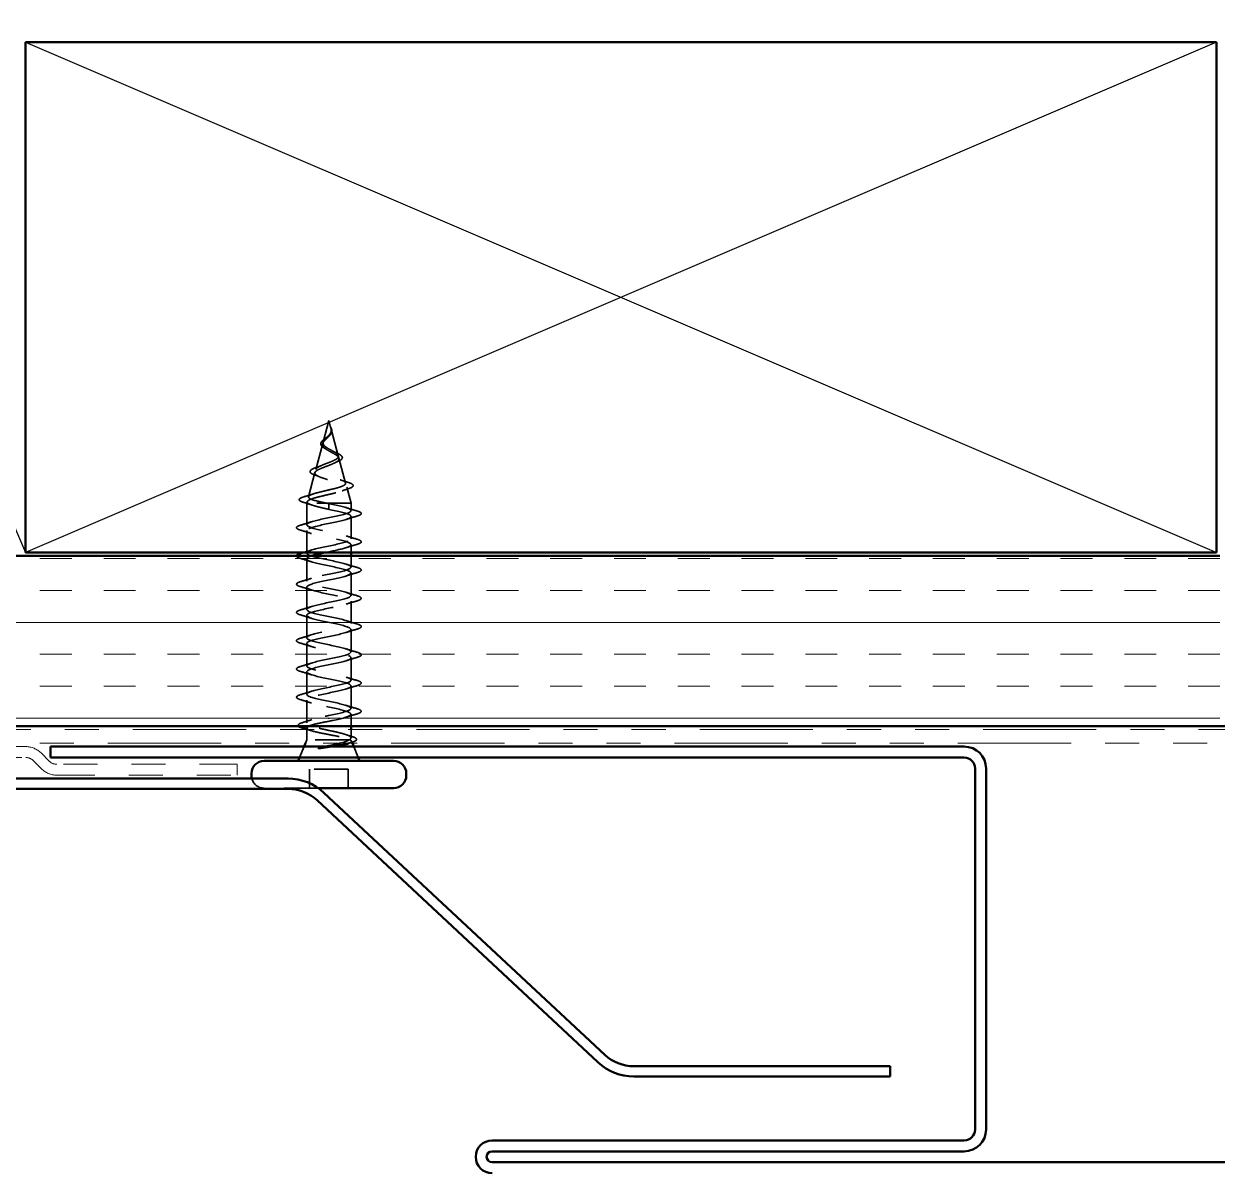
# Model space of a CAD drawing. Header units: inches. Extents: x 0.6 to 33.4, y 0.6 to 21.4.
# Drawn here: x 10.828 to 14.335, y 3.726 to 7.102 of the extents above; entities that cross this region are included whole.
import ezdxf

# ---------------------------------------------------------------- set-up
doc = ezdxf.new("R2010")
doc.units = ezdxf.units.IN
doc.header["$LTSCALE"] = 2
doc.header["$MEASUREMENT"] = 0
doc.linetypes.add('DASHED', pattern=[0.2067, 0.1654, -0.0413])
doc.linetypes.add('DOUBLE_DASH_CHAIN', pattern=[1.2403, 0.6614, -0.0827, 0.1654, -0.0827, 0.1654, -0.0827])
for name, color, linetype, lineweight in [('Hatch (ANSI)', 7, 'Continuous', 18), ('Hidden (ANSI)', 7, 'DASHED', 35), ('Sketch Geometry (ANSI)', 7, 'Continuous', 25), ('Visible (ANSI)', 7, 'Continuous', 50)]:
    doc.layers.add(name, color=color, linetype=linetype, lineweight=lineweight)

msp = doc.modelspace()

# ---------------------------------------------------------------- hatches: boundary and pattern name
at = {"layer": 'Hatch (ANSI)', "true_color": 0x804000}
h = msp.add_hatch(dxfattribs=at)
h.set_pattern_fill('INSUL', color=36, scale=0.75, style=0)
h.paths.add_polyline_path([(1.0804, 5.0389), (14.34312, 5.0389), (14.34312, 5.5389), (1.0804, 5.5389)])

# ---------------------------------------------------------------- linework, layer by layer
at = {"layer": 'Hidden (ANSI)', "ltscale": 0.062337}
msp.add_line((11.72462, 5.9369), (11.70768, 5.87357), dxfattribs=at)
at = {"layer": 'Hidden (ANSI)', "ltscale": 0.022741}
msp.add_line((11.72462, 5.9369), (11.73081, 5.91373), dxfattribs=at)
at = {"layer": 'Hidden (ANSI)', "ltscale": 0.077103}
msp.add_line((11.73135, 5.91172), (11.7523, 5.83341), dxfattribs=at)
at = {"layer": 'Hidden (ANSI)', "ltscale": 0.074634}
msp.add_line((11.70647, 5.86905), (11.68619, 5.79324), dxfattribs=at)
at = {"layer": 'Hidden (ANSI)', "ltscale": 0.072171}
msp.add_line((11.75418, 5.82639), (11.77379, 5.75308), dxfattribs=at)
at = {"layer": 'Hidden (ANSI)', "ltscale": 0.069707}
msp.add_line((11.68364, 5.78372), (11.6647, 5.71291), dxfattribs=at)
at = {"layer": 'Hidden (ANSI)', "ltscale": 0.046387}
msp.add_line((11.777, 5.74106), (11.78962, 5.6939), dxfattribs=at)
at = {"layer": 'Hidden (ANSI)', "ltscale": 0.004328}
msp.add_line((11.66082, 5.6984), (11.65962, 5.6939), dxfattribs=at)
at = {"layer": 'Hidden (ANSI)', "ltscale": 0.194373}
msp.add_line((11.78962, 5.6939), (11.65962, 5.6939), dxfattribs=at)
at = {"layer": 'Hidden (ANSI)', "ltscale": 0.060136}
msp.add_line((11.65962, 5.63065), (11.65962, 5.6939), dxfattribs=at)
at = {"layer": 'Hidden (ANSI)', "ltscale": 0.028664}
for p, q in [((11.72462, 5.68537), (11.72462, 5.6929)), ((11.72462, 5.6759), (11.72462, 5.68344))]:
    msp.add_line(p, q, dxfattribs=at)
at = {"layer": 'Hidden (ANSI)', "ltscale": 0.002412}
for p, q in [((11.72462, 5.68344), (11.72462, 5.68537)), ((11.72462, 5.06287), (11.72462, 5.06094))]:
    msp.add_line(p, q, dxfattribs=at)
at = {"layer": 'Hidden (ANSI)', "ltscale": 0.020614}
msp.add_line((11.78962, 5.67215), (11.78962, 5.6939), dxfattribs=at)
at = {"layer": 'Hidden (ANSI)', "ltscale": 0.062755}
for p, q in [((11.78962, 5.58915), (11.78962, 5.65515)), ((11.65962, 5.54765), (11.65962, 5.61365)), ((11.65962, 5.46465), (11.65962, 5.53065)), ((11.78962, 5.42315), (11.78962, 5.48915)), ((11.65962, 5.38165), (11.65962, 5.44765)), ((11.78962, 5.34015), (11.78962, 5.40615)), ((11.65962, 5.29865), (11.65962, 5.36465)), ((11.78962, 5.25715), (11.78962, 5.32315)), ((11.65962, 5.21565), (11.65962, 5.28165)), ((11.78962, 5.17415), (11.78962, 5.24015)), ((11.65962, 5.13265), (11.65962, 5.19865)), ((11.78962, 5.09115), (11.78962, 5.15715))]:
    msp.add_line(p, q, dxfattribs=at)
at = {"layer": 'Hidden (ANSI)', "ltscale": 0.022042}
msp.add_line((11.78962, 5.5489), (11.78962, 5.57215), dxfattribs=at)
at = {"layer": 'Hidden (ANSI)', "ltscale": 0.031089}
msp.add_line((11.78962, 5.50615), (11.78962, 5.5389), dxfattribs=at)
at = {"layer": 'Hidden (ANSI)', "ltscale": 0.063883}
msp.add_line((11.65962, 5.04847), (11.65962, 5.11565), dxfattribs=at)
at = {"layer": 'Hidden (ANSI)', "ltscale": 0.03347}
msp.add_line((11.78962, 5.0389), (11.78962, 5.07415), dxfattribs=at)
at = {"layer": 'Hidden (ANSI)', "ltscale": 0.02847}
msp.add_line((11.65962, 4.9989), (11.65962, 5.0289), dxfattribs=at)
at = {"layer": 'Hidden (ANSI)', "ltscale": 0.023045}
msp.add_line((11.78962, 5.0046), (11.78962, 5.0289), dxfattribs=at)
at = {"layer": 'Hidden (ANSI)', "ltscale": 0.010169}
msp.add_line((11.65962, 4.9989), (11.65558, 4.9889), dxfattribs=at)
at = {"layer": 'Hidden (ANSI)', "ltscale": 0.16912}
msp.add_line((11.78428, 4.9989), (11.65962, 4.9989), dxfattribs=at)
at = {"layer": 'Hidden (ANSI)', "ltscale": 0.004297}
msp.add_line((11.78596, 4.9989), (11.78428, 4.9989), dxfattribs=at)
at = {"layer": 'Hidden (ANSI)', "ltscale": 0.006265}
msp.add_line((11.79115, 4.9951), (11.79365, 4.9889), dxfattribs=at)
at = {"layer": 'Hidden (ANSI)', "ltscale": 0.032759}
for p, q in [((11.65155, 4.9789), (11.63865, 4.9469)), ((11.79768, 4.9789), (11.81058, 4.9469))]:
    msp.add_line(p, q, dxfattribs=at)
at = {"layer": 'Hidden (ANSI)', "ltscale": 0.107515}
msp.add_line((11.78112, 4.9129), (11.66812, 4.9129), dxfattribs=at)
at = {"layer": 'Hidden (ANSI)', "ltscale": 0.053232}
for p, q in [((11.66812, 4.8569), (11.66812, 4.9129)), ((11.78112, 4.8569), (11.78112, 4.9129))]:
    msp.add_line(p, q, dxfattribs=at)
at = {"layer": 'Hidden (ANSI)', "ltscale": 0.254971}
msp.add_line((11.69336, 4.8569), (11.53412, 4.8569), dxfattribs=at)
at = {"layer": 'Hidden (ANSI)', "ltscale": 0.046592}
msp.add_arc((11.53412, 4.8939), 0.037, 194.07804, 270, dxfattribs=at)
at = {"layer": 'Hidden (ANSI)', "ltscale": 0.089656}
msp.add_open_spline([(11.73211, 5.90745), (11.73232, 5.90464), (11.73189, 5.90201), (11.72971, 5.89678), (11.72803, 5.89433), (11.72388, 5.88945), (11.72149, 5.88714), (11.71664, 5.8825), (11.71427, 5.88028), (11.71016, 5.87584), (11.7085, 5.87369), (11.70635, 5.86938), (11.70592, 5.8673), (11.70649, 5.8631), (11.70751, 5.86106), (11.71082, 5.85709), (11.71299, 5.85523), (11.71828, 5.85144), (11.72137, 5.84957), (11.72462, 5.84772)], degree=3, knots=[0, 0, 0, 0, 0.02542118, 0.02542118, 0.05061597, 0.05061597, 0.07599611, 0.07599611, 0.10184452, 0.10184452, 0.12835573, 0.12835573, 0.15566688, 0.15566688, 0.18387744, 0.18387744, 0.21097071, 0.21097071, 0.23938117, 0.23938117, 0.23938117, 0.23938117], dxfattribs=at)
at = {"layer": 'Hidden (ANSI)', "ltscale": 0.083957}
msp.add_open_spline([(11.72462, 5.85349), (11.72144, 5.85531), (11.71843, 5.85715), (11.7133, 5.86091), (11.71122, 5.86278), (11.70833, 5.86659), (11.70751, 5.86849), (11.70722, 5.87237), (11.70771, 5.8743), (11.70982, 5.87827), (11.71137, 5.88024), (11.71516, 5.88431), (11.7173, 5.88634), (11.72166, 5.89055), (11.72379, 5.89264), (11.72751, 5.89702), (11.72904, 5.8992), (11.73068, 5.90286), (11.73111, 5.90422), (11.73159, 5.90696), (11.73164, 5.90832), (11.73153, 5.90972)], degree=3, knots=[0, 0, 0, 0, 0.02818547, 0.02818547, 0.05535616, 0.05535616, 0.08155578, 0.08155578, 0.10684016, 0.10684016, 0.13128192, 0.13128192, 0.1549776, 0.1549776, 0.17805851, 0.17805851, 0.20070773, 0.20070773, 0.21389493, 0.21389493, 0.22660204, 0.22660204, 0.22660204, 0.22660204], dxfattribs=at)
at = {"layer": 'Hidden (ANSI)', "ltscale": 0.001758}
msp.add_open_spline([(11.72772, 5.89402), (11.72746, 5.89374), (11.72722, 5.89345), (11.72699, 5.89316)], degree=3, dxfattribs=at)
at = {"layer": 'Hidden (ANSI)', "ltscale": 0.018237}
msp.add_open_spline([(11.73314, 5.90867), (11.73344, 5.90672), (11.73337, 5.90479), (11.73244, 5.9011), (11.7316, 5.89931), (11.7297, 5.89637), (11.72876, 5.89518), (11.72772, 5.89402)], degree=3, knots=[0, 0, 0, 0, 0.018430565, 0.018430565, 0.036071151, 0.036071151, 0.04873514, 0.04873514, 0.04873514, 0.04873514], dxfattribs=at)
at = {"layer": 'Hidden (ANSI)', "ltscale": 0.014821}
msp.add_open_spline([(11.72973, 5.9171), (11.72913, 5.91875), (11.72858, 5.92003), (11.72828, 5.92068), (11.72823, 5.9208), (11.72818, 5.9209), (11.72816, 5.92092), (11.72815, 5.92095), (11.72814, 5.92096), (11.72813, 5.92097), (11.72813, 5.92097), (11.72813, 5.92097), (11.72813, 5.92097), (11.72813, 5.92097), (11.72813, 5.92097), (11.72813, 5.92097), (11.72813, 5.92097), (11.72813, 5.92096), (11.72813, 5.92096), (11.72813, 5.92096), (11.72813, 5.92095), (11.72813, 5.92093), (11.72813, 5.92091), (11.72817, 5.92078), (11.72824, 5.92056), (11.72838, 5.92016), (11.72853, 5.91976), (11.72892, 5.91872), (11.72915, 5.91812), (11.73025, 5.91524), (11.73108, 5.91299), (11.7316, 5.91071)], degree=3, knots=[0, 0, 0, 0, 0.01397013, 0.01397013, 0.01635801, 0.01635801, 0.01712636, 0.01712636, 0.01759978, 0.01759978, 0.01773598, 0.01773598, 0.01781809, 0.01781809, 0.01788584, 0.01788584, 0.01795891, 0.01795891, 0.01807628, 0.01807628, 0.01833703, 0.01833703, 0.01916095, 0.01916095, 0.02439922, 0.02439922, 0.04499316, 0.04499316, 0.07213098, 0.07213098, 0.1773839, 0.1773839, 0.1773839, 0.1773839], dxfattribs=at)
at = {"layer": 'Hidden (ANSI)', "ltscale": 0.013567}
msp.add_open_spline([(11.72821, 5.92083), (11.72919, 5.91887), (11.73023, 5.91692), (11.73191, 5.91322), (11.73258, 5.91141), (11.73303, 5.90933), (11.73309, 5.909), (11.73314, 5.90867)], degree=3, knots=[0, 0, 0, 0, 0.016775095, 0.016775095, 0.033169004, 0.033169004, 0.03632094, 0.03632094, 0.03632094, 0.03632094], dxfattribs=at)
at = {"layer": 'Hidden (ANSI)', "ltscale": 0.007962}
msp.add_open_spline([(11.73153, 5.90972), (11.73145, 5.91072), (11.73129, 5.91174), (11.73073, 5.91419), (11.73027, 5.91563), (11.72973, 5.9171)], degree=3, knots=[0, 0, 0, 0, 0.009046419, 0.009046419, 0.021574315, 0.021574315, 0.021574315, 0.021574315], dxfattribs=at)
at = {"layer": 'Hidden (ANSI)', "ltscale": 0.003543}
msp.add_open_spline([(11.7316, 5.91071), (11.73172, 5.91018), (11.73183, 5.90966), (11.732, 5.90857), (11.73207, 5.90801), (11.73211, 5.90745)], degree=3, knots=[0, 0, 0, 0, 0.0046577974, 0.0046577974, 0.0097216205, 0.0097216205, 0.0097216205, 0.0097216205], dxfattribs=at)
at = {"layer": 'Hidden (ANSI)', "ltscale": 0.060472}
msp.add_open_spline([(11.71202, 5.85556), (11.70924, 5.85716), (11.7068, 5.85883), (11.70313, 5.86224), (11.70181, 5.86405), (11.70062, 5.86764), (11.70065, 5.86945), (11.70181, 5.8728), (11.70284, 5.87441), (11.7057, 5.87769), (11.7076, 5.87942), (11.71181, 5.88284), (11.71415, 5.88457), (11.71739, 5.88702), (11.71829, 5.8877), (11.71918, 5.88839)], degree=3, knots=[0, 0, 0, 0, 0.02871406, 0.02871406, 0.05661209, 0.05661209, 0.08235503, 0.08235503, 0.10555604, 0.10555604, 0.1295507, 0.1295507, 0.15224391, 0.15224391, 0.16083111, 0.16083111, 0.16083111, 0.16083111], dxfattribs=at)
at = {"layer": 'Hidden (ANSI)', "ltscale": 0.004115}
msp.add_open_spline([(11.71918, 5.88839), (11.71999, 5.88901), (11.72072, 5.88964), (11.72137, 5.89028)], degree=3, dxfattribs=at)
at = {"layer": 'Hidden (ANSI)', "ltscale": 0.504207}
msp.add_open_spline([(11.72462, 5.84772), (11.72818, 5.84569), (11.73185, 5.84373), (11.73899, 5.83979), (11.74234, 5.83786), (11.74816, 5.83396), (11.7505, 5.83205), (11.75372, 5.82819), (11.7545, 5.82629), (11.75428, 5.82245), (11.75322, 5.82057), (11.74932, 5.81676), (11.74648, 5.81489), (11.73935, 5.8111), (11.73511, 5.80924), (11.72582, 5.80548), (11.72086, 5.80362), (11.71094, 5.79987), (11.7061, 5.79803), (11.69728, 5.7943), (11.69343, 5.79246), (11.68735, 5.78874), (11.68524, 5.78691), (11.68315, 5.7832), (11.68325, 5.78137), (11.68577, 5.77768), (11.68822, 5.77586), (11.6952, 5.77217), (11.69972, 5.77035), (11.71024, 5.76668), (11.71618, 5.76487), (11.72866, 5.7612), (11.7351, 5.75939), (11.74755, 5.75573), (11.75343, 5.75392), (11.76377, 5.75027), (11.76808, 5.74847), (11.77445, 5.74482), (11.77639, 5.74302), (11.77753, 5.73938), (11.77666, 5.73758), (11.77211, 5.73395), (11.76842, 5.73215), (11.75864, 5.72852), (11.7526, 5.72673), (11.73893, 5.72311), (11.73141, 5.72131), (11.7159, 5.71769), (11.70806, 5.7159), (11.69314, 5.71229), (11.68624, 5.7105), (11.67436, 5.70689), (11.66955, 5.7051), (11.6632, 5.70173), (11.66141, 5.70017), (11.66034, 5.69702), (11.66111, 5.69546), (11.66314, 5.6939)], degree=3, knots=[0, 0, 0, 0, 0.0315308, 0.0315308, 0.0641805, 0.0641805, 0.0979786, 0.0979786, 0.1329491, 0.1329491, 0.1691118, 0.1691118, 0.2064833, 0.2064833, 0.2450775, 0.2450775, 0.2849064, 0.2849064, 0.3259802, 0.3259802, 0.3683075, 0.3683075, 0.4118959, 0.4118959, 0.4567522, 0.4567522, 0.5028821, 0.5028821, 0.5502906, 0.5502906, 0.5989824, 0.5989824, 0.6489613, 0.6489613, 0.7002309, 0.7002309, 0.7527945, 0.7527945, 0.8066547, 0.8066547, 0.8618141, 0.8618141, 0.918275, 0.918275, 0.9760395, 0.9760395, 1.0351092, 1.0351092, 1.095486, 1.095486, 1.1571712, 1.1571712, 1.2201662, 1.2201662, 1.2761521, 1.2761521, 1.3331843, 1.3331843, 1.3331843, 1.3331843], dxfattribs=at)
at = {"layer": 'Hidden (ANSI)', "ltscale": 0.544082}
msp.add_open_spline([(11.71916, 5.6939), (11.71071, 5.69558), (11.70258, 5.69725), (11.68804, 5.70064), (11.68176, 5.70232), (11.67188, 5.7057), (11.66834, 5.70738), (11.66445, 5.71077), (11.66408, 5.71245), (11.66653, 5.71584), (11.66926, 5.71752), (11.6774, 5.72092), (11.68268, 5.7226), (11.69502, 5.726), (11.70192, 5.72768), (11.71636, 5.73108), (11.72374, 5.73277), (11.73796, 5.73617), (11.74467, 5.73786), (11.75646, 5.74127), (11.76147, 5.74296), (11.76913, 5.74637), (11.77175, 5.74806), (11.77427, 5.75148), (11.7742, 5.75317), (11.77144, 5.75659), (11.76883, 5.75829), (11.76149, 5.76172), (11.75688, 5.76341), (11.74634, 5.76685), (11.74056, 5.76855), (11.72866, 5.77199), (11.72268, 5.77369), (11.71139, 5.77714), (11.70617, 5.77884), (11.69724, 5.7823), (11.69358, 5.78401), (11.68831, 5.78747), (11.6867, 5.78918), (11.68572, 5.79266), (11.6863, 5.79437), (11.68951, 5.79786), (11.69205, 5.79958), (11.69867, 5.80307), (11.70264, 5.8048), (11.71136, 5.8083), (11.71601, 5.81004), (11.72526, 5.81356), (11.72977, 5.8153), (11.73797, 5.81883), (11.74159, 5.82058), (11.74743, 5.82413), (11.74962, 5.82589), (11.75228, 5.82946), (11.75276, 5.83123), (11.75202, 5.83482), (11.75085, 5.8366), (11.74709, 5.84022), (11.7446, 5.84201), (11.73909, 5.84545), (11.73626, 5.84704), (11.73043, 5.85025), (11.72748, 5.85185), (11.72462, 5.85349)], degree=3, knots=[0, 0, 0, 0, 0.0662455, 0.0662455, 0.1312266, 0.1312266, 0.1949439, 0.1949439, 0.2573984, 0.2573984, 0.3185909, 0.3185909, 0.3785225, 0.3785225, 0.4371941, 0.4371941, 0.4946071, 0.4946071, 0.5507627, 0.5507627, 0.6056626, 0.6056626, 0.6593082, 0.6593082, 0.7117016, 0.7117016, 0.7628447, 0.7628447, 0.8127399, 0.8127399, 0.8613896, 0.8613896, 0.9087967, 0.9087967, 0.9549645, 0.9549645, 0.9998965, 0.9998965, 1.0435967, 1.0435967, 1.0860698, 1.0860698, 1.1273208, 1.1273208, 1.1673558, 1.1673558, 1.2061815, 1.2061815, 1.2438056, 1.2438056, 1.2802371, 1.2802371, 1.3154864, 1.3154864, 1.3495657, 1.3495657, 1.3824892, 1.3824892, 1.4142741, 1.4142741, 1.4412543, 1.4412543, 1.4671582, 1.4671582, 1.4671582, 1.4671582], dxfattribs=at)
at = {"layer": 'Hidden (ANSI)', "ltscale": 0.006235}
msp.add_open_spline([(11.71629, 5.85287), (11.71497, 5.85379), (11.71354, 5.85468), (11.71202, 5.85556)], degree=3, dxfattribs=at)
at = {"layer": 'Hidden (ANSI)', "ltscale": 0.010901}
msp.add_open_spline([(11.73563, 5.84738), (11.73832, 5.84587), (11.74134, 5.84443), (11.74449, 5.84305)], degree=3, dxfattribs=at)
at = {"layer": 'Hidden (ANSI)', "ltscale": 0.073601}
msp.add_open_spline([(11.74449, 5.84305), (11.74795, 5.84153), (11.75115, 5.84003), (11.75657, 5.83711), (11.75884, 5.83565), (11.76234, 5.83265), (11.76355, 5.83106), (11.76444, 5.82772), (11.76403, 5.82594), (11.76192, 5.82296), (11.76035, 5.82163), (11.75629, 5.81906), (11.75375, 5.8178), (11.75084, 5.81657)], degree=3, knots=[0, 0, 0, 0, 0.03175002, 0.03175002, 0.06375291, 0.06375291, 0.09788531, 0.09788531, 0.13242329, 0.13242329, 0.16389148, 0.16389148, 0.19582475, 0.19582475, 0.19582475, 0.19582475], dxfattribs=at)
at = {"layer": 'Hidden (ANSI)', "ltscale": 0.081692}
msp.add_open_spline([(11.68268, 5.77703), (11.6785, 5.77853), (11.67513, 5.78007), (11.67055, 5.78328), (11.66914, 5.78511), (11.66928, 5.78887), (11.67046, 5.79048), (11.67428, 5.79343), (11.67701, 5.79488), (11.68244, 5.79717), (11.68471, 5.79803), (11.68718, 5.79889)], degree=3, knots=[0, 0, 0, 0, 0.05135843, 0.05135843, 0.10223548, 0.10223548, 0.14712421, 0.14712421, 0.19129017, 0.19129017, 0.21725135, 0.21725135, 0.21725135, 0.21725135], dxfattribs=at)
at = {"layer": 'Hidden (ANSI)', "ltscale": 0.017258}
msp.add_open_spline([(11.68718, 5.79889), (11.69271, 5.80082), (11.69815, 5.80284), (11.70321, 5.80499)], degree=3, dxfattribs=at)
at = {"layer": 'Hidden (ANSI)', "ltscale": 0.010974}
msp.add_open_spline([(11.75084, 5.81657), (11.74761, 5.8152), (11.74449, 5.81378), (11.74158, 5.81231)], degree=3, dxfattribs=at)
at = {"layer": 'Hidden (ANSI)', "ltscale": 0.01577}
msp.add_open_spline([(11.69728, 5.77143), (11.69261, 5.77338), (11.68769, 5.77524), (11.68268, 5.77703)], degree=3, dxfattribs=at)
at = {"layer": 'Hidden (ANSI)', "ltscale": 0.023076}
msp.add_open_spline([(11.75759, 5.76308), (11.76486, 5.76044), (11.77245, 5.75796), (11.78009, 5.75557)], degree=3, dxfattribs=at)
at = {"layer": 'Hidden (ANSI)', "ltscale": 0.086584}
msp.add_open_spline([(11.78009, 5.75557), (11.78482, 5.7541), (11.78862, 5.75262), (11.79394, 5.74963), (11.79565, 5.74806), (11.7961, 5.74424), (11.79474, 5.74254), (11.79035, 5.7397), (11.78716, 5.73837), (11.78312, 5.73706)], degree=3, knots=[0, 0, 0, 0, 0.05815934, 0.05815934, 0.11692964, 0.11692964, 0.1740838, 0.1740838, 0.23024531, 0.23024531, 0.23024531, 0.23024531], dxfattribs=at)
at = {"layer": 'Hidden (ANSI)', "ltscale": 0.028509}
msp.add_open_spline([(11.65132, 5.71279), (11.66087, 5.7156), (11.6704, 5.71849), (11.67969, 5.72156)], degree=3, dxfattribs=at)
at = {"layer": 'Hidden (ANSI)', "ltscale": 0.020481}
msp.add_open_spline([(11.78312, 5.73706), (11.7764, 5.73488), (11.76975, 5.73262), (11.76332, 5.73026)], degree=3, dxfattribs=at)
at = {"layer": 'Hidden (ANSI)', "ltscale": 0.089652}
msp.add_open_spline([(11.64927, 5.69674), (11.64439, 5.69822), (11.64093, 5.6997), (11.63806, 5.70227), (11.63743, 5.70328), (11.63744, 5.70619), (11.63893, 5.70762), (11.64359, 5.71024), (11.64698, 5.71151), (11.65132, 5.71279)], degree=3, knots=[0, 0, 0, 0, 0.07651785, 0.07651785, 0.11470873, 0.11470873, 0.17661331, 0.17661331, 0.23858222, 0.23858222, 0.23858222, 0.23858222], dxfattribs=at)
at = {"layer": 'Hidden (ANSI)', "ltscale": 0.02659}
msp.add_open_spline([(11.67551, 5.68833), (11.66693, 5.69126), (11.65813, 5.69404), (11.64927, 5.69674)], degree=3, dxfattribs=at)
at = {"layer": 'Hidden (ANSI)', "ltscale": 1.076982}
msp.add_open_spline([(11.72462, 5.0704), (11.75138, 5.07584), (11.77718, 5.08128), (11.78599, 5.08672), (11.7948, 5.09216), (11.78599, 5.0976), (11.76503, 5.10304), (11.74407, 5.10848), (11.71247, 5.11392), (11.68986, 5.11936), (11.66724, 5.1248), (11.65524, 5.13024), (11.66131, 5.13568), (11.66738, 5.14111), (11.69108, 5.14655), (11.71769, 5.15199), (11.7443, 5.15743), (11.7719, 5.16287), (11.78336, 5.16831), (11.79482, 5.17375), (11.7893, 5.17919), (11.77023, 5.18463), (11.75116, 5.19007), (11.71992, 5.19551), (11.69591, 5.20095), (11.6719, 5.20639), (11.65684, 5.21183), (11.6601, 5.21726), (11.66335, 5.2227), (11.68468, 5.22814), (11.71084, 5.23358), (11.73699, 5.23902), (11.76609, 5.24446), (11.78006, 5.2499), (11.79403, 5.25534), (11.79186, 5.26078), (11.77491, 5.26622), (11.75795, 5.27166), (11.72743, 5.2771), (11.70229, 5.28254), (11.67715, 5.28798), (11.65922, 5.29341), (11.65962, 5.29885), (11.66003, 5.30429), (11.67874, 5.30973), (11.70414, 5.31517), (11.72955, 5.32061), (11.7598, 5.32605), (11.77613, 5.33149), (11.79245, 5.33693), (11.79366, 5.34237), (11.77901, 5.34781), (11.76436, 5.35325), (11.7349, 5.35869), (11.70892, 5.36413), (11.68295, 5.36956), (11.66234, 5.375), (11.65989, 5.38044), (11.65744, 5.38588), (11.67333, 5.39132), (11.69769, 5.39676), (11.72204, 5.4022), (11.75312, 5.40764), (11.77161, 5.41308), (11.7901, 5.41852), (11.79468, 5.42396), (11.78249, 5.4294), (11.77031, 5.43484), (11.74225, 5.44027), (11.71574, 5.44571), (11.68922, 5.45115), (11.66617, 5.45659), (11.66089, 5.46203), (11.65562, 5.46747), (11.66849, 5.47291), (11.69153, 5.47835), (11.71457, 5.48379), (11.74611, 5.48923), (11.76655, 5.49467), (11.787, 5.50011), (11.79489, 5.50555), (11.78532, 5.51099), (11.77574, 5.51642), (11.7494, 5.52186), (11.72265, 5.5273), (11.6959, 5.53274), (11.67067, 5.53818), (11.66262, 5.54362), (11.65458, 5.54906), (11.6643, 5.5545), (11.68576, 5.55994), (11.70721, 5.56538), (11.73885, 5.57082), (11.76102, 5.57626), (11.78319, 5.5817), (11.7943, 5.58714), (11.78745, 5.59257), (11.7806, 5.59801), (11.75627, 5.60345), (11.72959, 5.60889), (11.7029, 5.61433), (11.67578, 5.61977), (11.66506, 5.62521), (11.65434, 5.63065), (11.6608, 5.63609), (11.68042, 5.64153), (11.70005, 5.64697), (11.73143, 5.65241), (11.75507, 5.65785), (11.77872, 5.66329), (11.79292, 5.66872), (11.78887, 5.67416), (11.78481, 5.6796), (11.76278, 5.68504), (11.73647, 5.69048), (11.73256, 5.69129), (11.72859, 5.6921), (11.72462, 5.6929)], degree=3, knots=[0, 0, 0, 0, 1.2352769, 1.2352769, 1.2352769, 2.4705539, 2.4705539, 2.4705539, 3.7058308, 3.7058308, 3.7058308, 4.9411078, 4.9411078, 4.9411078, 6.1763847, 6.1763847, 6.1763847, 7.4116617, 7.4116617, 7.4116617, 8.6469386, 8.6469386, 8.6469386, 9.8822156, 9.8822156, 9.8822156, 11.1174925, 11.1174925, 11.1174925, 12.3527695, 12.3527695, 12.3527695, 13.5880464, 13.5880464, 13.5880464, 14.8233233, 14.8233233, 14.8233233, 16.0586003, 16.0586003, 16.0586003, 17.2938772, 17.2938772, 17.2938772, 18.5291542, 18.5291542, 18.5291542, 19.7644311, 19.7644311, 19.7644311, 20.9997081, 20.9997081, 20.9997081, 22.234985, 22.234985, 22.234985, 23.470262, 23.470262, 23.470262, 24.7055389, 24.7055389, 24.7055389, 25.9408158, 25.9408158, 25.9408158, 27.1760928, 27.1760928, 27.1760928, 28.4113697, 28.4113697, 28.4113697, 29.6466467, 29.6466467, 29.6466467, 30.8819236, 30.8819236, 30.8819236, 32.1172006, 32.1172006, 32.1172006, 33.3524775, 33.3524775, 33.3524775, 34.5877545, 34.5877545, 34.5877545, 35.8230314, 35.8230314, 35.8230314, 37.0583084, 37.0583084, 37.0583084, 38.2935853, 38.2935853, 38.2935853, 39.5288622, 39.5288622, 39.5288622, 40.7641392, 40.7641392, 40.7641392, 41.9994161, 41.9994161, 41.9994161, 43.2346931, 43.2346931, 43.2346931, 44.46997, 44.46997, 44.46997, 45.705247, 45.705247, 45.705247, 46.9405239, 46.9405239, 46.9405239, 47.1238898, 47.1238898, 47.1238898, 47.1238898], dxfattribs=at)
at = {"layer": 'Hidden (ANSI)', "ltscale": 0.078553}
msp.add_open_spline([(11.66314, 5.6939), (11.66596, 5.69197), (11.67039, 5.69005), (11.68195, 5.68618), (11.68897, 5.68426), (11.70114, 5.68125), (11.70569, 5.68018), (11.71504, 5.67804), (11.71982, 5.67697), (11.72462, 5.6759)], degree=3, knots=[0, 0, 0, 0, 0.06772236, 0.06772236, 0.13544473, 0.13544473, 0.17287087, 0.17287087, 0.21029702, 0.21029702, 0.21029702, 0.21029702], dxfattribs=at)
at = {"layer": 'Hidden (ANSI)', "ltscale": 0.005187}
msp.add_open_spline([(11.72462, 5.6929), (11.7228, 5.69324), (11.72098, 5.69357), (11.71916, 5.6939)], degree=3, dxfattribs=at)
at = {"layer": 'Hidden (ANSI)', "ltscale": 0.605436}
msp.add_open_spline([(11.72462, 5.6759), (11.75138, 5.67046), (11.77718, 5.66503), (11.78599, 5.65959), (11.7948, 5.65415), (11.78599, 5.64871), (11.76503, 5.64327), (11.74407, 5.63783), (11.71247, 5.63239), (11.68986, 5.62695), (11.66724, 5.62151), (11.65524, 5.61607), (11.66131, 5.61063), (11.66738, 5.60519), (11.69108, 5.59975), (11.71769, 5.59431), (11.7443, 5.58888), (11.7719, 5.58344), (11.78336, 5.578), (11.79482, 5.57256), (11.7893, 5.56712), (11.77023, 5.56168), (11.7553, 5.55742), (11.73291, 5.55316), (11.71237, 5.5489)], degree=3, knots=[-47.1238898, -47.1238898, -47.1238898, -47.1238898, -45.8886129, -45.8886129, -45.8886129, -44.6533359, -44.6533359, -44.6533359, -43.418059, -43.418059, -43.418059, -42.182782, -42.182782, -42.182782, -40.9475051, -40.9475051, -40.9475051, -39.7122281, -39.7122281, -39.7122281, -38.4769512, -38.4769512, -38.4769512, -37.5098593, -37.5098593, -37.5098593, -37.5098593], dxfattribs=at)
at = {"layer": 'Hidden (ANSI)', "ltscale": 0.031888}
for points in [[(11.77564, 5.68098), (11.78605, 5.67757), (11.79671, 5.67434), (11.8074, 5.67121)], [(11.8074, 5.6561), (11.79671, 5.65297), (11.78605, 5.64974), (11.77564, 5.64633)], [(11.64184, 5.62971), (11.65252, 5.63284), (11.66318, 5.63607), (11.67359, 5.63948)], [(11.67359, 5.60483), (11.66318, 5.60824), (11.65252, 5.61147), (11.64184, 5.6146)], [(11.77564, 5.59798), (11.78605, 5.59457), (11.79671, 5.59134), (11.8074, 5.58821)], [(11.8074, 5.5731), (11.79671, 5.56997), (11.78605, 5.56674), (11.77564, 5.56333)], [(11.67359, 5.52183), (11.66318, 5.52524), (11.65252, 5.52847), (11.64184, 5.5316)], [(11.77564, 5.51498), (11.78605, 5.51157), (11.79671, 5.50834), (11.8074, 5.50521)], [(11.64184, 5.46371), (11.65252, 5.46684), (11.66318, 5.47007), (11.67359, 5.47348)], [(11.8074, 5.4901), (11.79671, 5.48697), (11.78605, 5.48374), (11.77564, 5.48033)], [(11.67359, 5.43883), (11.66318, 5.44224), (11.65252, 5.44547), (11.64184, 5.4486)], [(11.77564, 5.43198), (11.78605, 5.42857), (11.79671, 5.42534), (11.8074, 5.42221)], [(11.8074, 5.4071), (11.79671, 5.40397), (11.78605, 5.40074), (11.77564, 5.39733)], [(11.64184, 5.38071), (11.65252, 5.38384), (11.66318, 5.38707), (11.67359, 5.39048)], [(11.67359, 5.35583), (11.66318, 5.35924), (11.65252, 5.36247), (11.64184, 5.3656)], [(11.77564, 5.34898), (11.78605, 5.34557), (11.79671, 5.34234), (11.8074, 5.33921)], [(11.64184, 5.29771), (11.65252, 5.30084), (11.66318, 5.30407), (11.67359, 5.30748)], [(11.8074, 5.3241), (11.79671, 5.32097), (11.78605, 5.31774), (11.77564, 5.31433)], [(11.67359, 5.27283), (11.66318, 5.27624), (11.65252, 5.27947), (11.64184, 5.2826)], [(11.77564, 5.26598), (11.78605, 5.26257), (11.79671, 5.25934), (11.8074, 5.25621)], [(11.8074, 5.2411), (11.79671, 5.23797), (11.78605, 5.23474), (11.77564, 5.23133)], [(11.64184, 5.21471), (11.65252, 5.21784), (11.66318, 5.22107), (11.67359, 5.22448)], [(11.67359, 5.18983), (11.66318, 5.19324), (11.65252, 5.19647), (11.64184, 5.1996)], [(11.77564, 5.18298), (11.78605, 5.17957), (11.79671, 5.17634), (11.8074, 5.17321)], [(11.8074, 5.1581), (11.79671, 5.15497), (11.78605, 5.15174), (11.77564, 5.14833)], [(11.64184, 5.13171), (11.65252, 5.13484), (11.66318, 5.13807), (11.67359, 5.14148)], [(11.67359, 5.10683), (11.66318, 5.11024), (11.65252, 5.11347), (11.64184, 5.1166)], [(11.77564, 5.09998), (11.78605, 5.09657), (11.79671, 5.09334), (11.8074, 5.09021)], [(11.8074, 5.0751), (11.79671, 5.07197), (11.78605, 5.06874), (11.77564, 5.06533)]]:
    msp.add_open_spline(points, degree=3, dxfattribs=at)
at = {"layer": 'Hidden (ANSI)', "ltscale": 0.090851}
for points in [[(11.8074, 5.67121), (11.81246, 5.66972), (11.81603, 5.66826), (11.81898, 5.66574), (11.81963, 5.66473), (11.81959, 5.66177), (11.81796, 5.66038), (11.81349, 5.65809), (11.81077, 5.65709), (11.8074, 5.6561)], [(11.64184, 5.6146), (11.63677, 5.61609), (11.63321, 5.61754), (11.63026, 5.62007), (11.6296, 5.62107), (11.62964, 5.62403), (11.63127, 5.62542), (11.63575, 5.62772), (11.63846, 5.62872), (11.64184, 5.62971)], [(11.8074, 5.58821), (11.81246, 5.58672), (11.81603, 5.58526), (11.81898, 5.58274), (11.81963, 5.58173), (11.81959, 5.57877), (11.81796, 5.57738), (11.81349, 5.57509), (11.81077, 5.57409), (11.8074, 5.5731)], [(11.8074, 5.50521), (11.81246, 5.50372), (11.81603, 5.50226), (11.81898, 5.49974), (11.81963, 5.49873), (11.81959, 5.49577), (11.81796, 5.49438), (11.81349, 5.49209), (11.81077, 5.49109), (11.8074, 5.4901)], [(11.64184, 5.4486), (11.63677, 5.45009), (11.63321, 5.45154), (11.63026, 5.45407), (11.6296, 5.45507), (11.62964, 5.45803), (11.63127, 5.45942), (11.63575, 5.46172), (11.63846, 5.46272), (11.64184, 5.46371)], [(11.8074, 5.42221), (11.81246, 5.42072), (11.81603, 5.41926), (11.81898, 5.41674), (11.81963, 5.41573), (11.81959, 5.41277), (11.81796, 5.41138), (11.81349, 5.40909), (11.81077, 5.40809), (11.8074, 5.4071)], [(11.64184, 5.3656), (11.63677, 5.36709), (11.63321, 5.36854), (11.63026, 5.37107), (11.6296, 5.37207), (11.62964, 5.37503), (11.63127, 5.37642), (11.63575, 5.37872), (11.63846, 5.37972), (11.64184, 5.38071)], [(11.8074, 5.33921), (11.81246, 5.33772), (11.81603, 5.33626), (11.81898, 5.33374), (11.81963, 5.33273), (11.81959, 5.32977), (11.81796, 5.32838), (11.81349, 5.32609), (11.81077, 5.32509), (11.8074, 5.3241)], [(11.64184, 5.2826), (11.63677, 5.28409), (11.63321, 5.28554), (11.63026, 5.28807), (11.6296, 5.28907), (11.62964, 5.29203), (11.63127, 5.29342), (11.63575, 5.29572), (11.63846, 5.29672), (11.64184, 5.29771)], [(11.8074, 5.25621), (11.81246, 5.25472), (11.81603, 5.25326), (11.81898, 5.25074), (11.81963, 5.24973), (11.81959, 5.24677), (11.81796, 5.24538), (11.81349, 5.24309), (11.81077, 5.24209), (11.8074, 5.2411)], [(11.64184, 5.1996), (11.63677, 5.20109), (11.63321, 5.20254), (11.63026, 5.20507), (11.6296, 5.20607), (11.62964, 5.20903), (11.63127, 5.21042), (11.63575, 5.21272), (11.63846, 5.21372), (11.64184, 5.21471)], [(11.8074, 5.17321), (11.81246, 5.17172), (11.81603, 5.17026), (11.81898, 5.16774), (11.81963, 5.16673), (11.81959, 5.16377), (11.81796, 5.16238), (11.81349, 5.16009), (11.81077, 5.15909), (11.8074, 5.1581)], [(11.64184, 5.1166), (11.63677, 5.11809), (11.63321, 5.11954), (11.63026, 5.12207), (11.6296, 5.12307), (11.62964, 5.12603), (11.63127, 5.12742), (11.63575, 5.12972), (11.63846, 5.13072), (11.64184, 5.13171)], [(11.8074, 5.09021), (11.81246, 5.08872), (11.81603, 5.08726), (11.81898, 5.08474), (11.81963, 5.08373), (11.81959, 5.08077), (11.81796, 5.07938), (11.81349, 5.07709), (11.81077, 5.07609), (11.8074, 5.0751)]]:
    msp.add_open_spline(points, degree=3, knots=[0, 0, 0, 0, 0.08068206, 0.08068206, 0.12137804, 0.12137804, 0.18811443, 0.18811443, 0.24184971, 0.24184971, 0.24184971, 0.24184971], dxfattribs=at)
at = {"layer": 'Hidden (ANSI)', "ltscale": 0.024467}
msp.add_open_spline([(11.64927, 5.5489), (11.65746, 5.55135), (11.6656, 5.55386), (11.67359, 5.55648)], degree=3, dxfattribs=at)
at = {"layer": 'Hidden (ANSI)', "ltscale": 0.044226}
msp.add_open_spline([(11.64184, 5.5316), (11.63677, 5.53309), (11.63321, 5.53454), (11.63034, 5.53699), (11.62972, 5.5379), (11.62963, 5.5389)], degree=3, knots=[0, 0, 0, 0, 0.08068206, 0.08068206, 0.11783065, 0.11783065, 0.11783065, 0.11783065], dxfattribs=at)
at = {"layer": 'Hidden (ANSI)', "ltscale": 1.175953}
msp.add_open_spline([(11.67219, 5.5389), (11.66285, 5.53562), (11.65813, 5.53233), (11.6601, 5.52904), (11.66335, 5.5236), (11.68468, 5.51816), (11.71084, 5.51273), (11.73699, 5.50729), (11.76609, 5.50185), (11.78006, 5.49641), (11.79403, 5.49097), (11.79186, 5.48553), (11.77491, 5.48009), (11.75795, 5.47465), (11.72743, 5.46921), (11.70229, 5.46377), (11.67715, 5.45833), (11.65922, 5.45289), (11.65962, 5.44745), (11.66003, 5.44202), (11.67874, 5.43658), (11.70414, 5.43114), (11.72955, 5.4257), (11.7598, 5.42026), (11.77613, 5.41482), (11.79245, 5.40938), (11.79366, 5.40394), (11.77901, 5.3985), (11.76436, 5.39306), (11.7349, 5.38762), (11.70892, 5.38218), (11.68295, 5.37674), (11.66234, 5.3713), (11.65989, 5.36587), (11.65744, 5.36043), (11.67333, 5.35499), (11.69769, 5.34955), (11.72204, 5.34411), (11.75312, 5.33867), (11.77161, 5.33323), (11.7901, 5.32779), (11.79468, 5.32235), (11.78249, 5.31691), (11.77031, 5.31147), (11.74225, 5.30603), (11.71574, 5.30059), (11.68922, 5.29515), (11.66617, 5.28972), (11.66089, 5.28428), (11.65562, 5.27884), (11.66849, 5.2734), (11.69153, 5.26796), (11.71457, 5.26252), (11.74611, 5.25708), (11.76655, 5.25164), (11.787, 5.2462), (11.79489, 5.24076), (11.78532, 5.23532), (11.77574, 5.22988), (11.7494, 5.22444), (11.72265, 5.219), (11.6959, 5.21357), (11.67067, 5.20813), (11.66262, 5.20269), (11.65458, 5.19725), (11.6643, 5.19181), (11.68576, 5.18637), (11.70721, 5.18093), (11.73885, 5.17549), (11.76102, 5.17005), (11.78319, 5.16461), (11.7943, 5.15917), (11.78745, 5.15373), (11.7806, 5.14829), (11.75627, 5.14285), (11.72959, 5.13742), (11.7029, 5.13198), (11.67578, 5.12654), (11.66506, 5.1211), (11.65434, 5.11566), (11.6608, 5.11022), (11.68042, 5.10478), (11.70005, 5.09934), (11.73143, 5.0939), (11.75507, 5.08846), (11.77872, 5.08302), (11.79292, 5.07758), (11.78887, 5.07214), (11.78481, 5.0667), (11.76278, 5.06127), (11.73647, 5.05583), (11.73256, 5.05502), (11.72859, 5.05421), (11.72462, 5.0534)], degree=3, knots=[-36.752849, -36.752849, -36.752849, -36.752849, -36.0063973, -36.0063973, -36.0063973, -34.7711204, -34.7711204, -34.7711204, -33.5358434, -33.5358434, -33.5358434, -32.3005665, -32.3005665, -32.3005665, -31.0652895, -31.0652895, -31.0652895, -29.8300126, -29.8300126, -29.8300126, -28.5947356, -28.5947356, -28.5947356, -27.3594587, -27.3594587, -27.3594587, -26.1241817, -26.1241817, -26.1241817, -24.8889048, -24.8889048, -24.8889048, -23.6536278, -23.6536278, -23.6536278, -22.4183509, -22.4183509, -22.4183509, -21.183074, -21.183074, -21.183074, -19.947797, -19.947797, -19.947797, -18.7125201, -18.7125201, -18.7125201, -17.4772431, -17.4772431, -17.4772431, -16.2419662, -16.2419662, -16.2419662, -15.0066892, -15.0066892, -15.0066892, -13.7714123, -13.7714123, -13.7714123, -12.5361353, -12.5361353, -12.5361353, -11.3008584, -11.3008584, -11.3008584, -10.0655815, -10.0655815, -10.0655815, -8.8303045, -8.8303045, -8.8303045, -7.5950276, -7.5950276, -7.5950276, -6.3597506, -6.3597506, -6.3597506, -5.1244737, -5.1244737, -5.1244737, -3.8891967, -3.8891967, -3.8891967, -2.6539198, -2.6539198, -2.6539198, -1.4186428, -1.4186428, -1.4186428, -0.1833659, -0.1833659, -0.1833659, 0, 0, 0, 0], dxfattribs=at)
at = {"layer": 'Hidden (ANSI)', "ltscale": 0.028762}
msp.add_open_spline([(11.64621, 5.04921), (11.65581, 5.05209), (11.66538, 5.05505), (11.67471, 5.05818)], degree=3, dxfattribs=at)
at = {"layer": 'Hidden (ANSI)', "ltscale": 0.324094}
msp.add_open_spline([(11.78428, 4.9989), (11.78772, 5.00076), (11.78953, 5.00261), (11.7897, 5.00633), (11.78805, 5.00817), (11.78149, 5.01189), (11.77664, 5.01373), (11.76437, 5.01745), (11.75708, 5.01929), (11.74104, 5.02301), (11.73244, 5.02485), (11.71513, 5.02857), (11.70658, 5.03042), (11.69071, 5.03414), (11.68354, 5.03598), (11.67159, 5.0397), (11.66693, 5.04154), (11.66078, 5.04526), (11.65935, 5.0471), (11.65996, 5.05082), (11.66199, 5.05266), (11.66927, 5.05638), (11.67444, 5.05822), (11.68677, 5.06181), (11.69366, 5.06352), (11.70863, 5.06697), (11.71659, 5.06868), (11.72462, 5.0704)], degree=3, knots=[0, 0, 0, 0, 0.06748173, 0.06748173, 0.13496346, 0.13496346, 0.20244519, 0.20244519, 0.26992692, 0.26992692, 0.33740864, 0.33740864, 0.40489037, 0.40489037, 0.4723721, 0.4723721, 0.53985383, 0.53985383, 0.60733556, 0.60733556, 0.67481729, 0.67481729, 0.74229902, 0.74229902, 0.8048716, 0.8048716, 0.86744418, 0.86744418, 0.86744418, 0.86744418], dxfattribs=at)
at = {"layer": 'Hidden (ANSI)', "ltscale": 0.073273}
msp.add_open_spline([(11.72462, 5.0534), (11.716, 5.05175), (11.70746, 5.05012), (11.69156, 5.04681), (11.68435, 5.04518), (11.67264, 5.04198), (11.66811, 5.04045), (11.66492, 5.0389)], degree=3, knots=[0, 0, 0, 0, 0.06687142, 0.06687142, 0.13374283, 0.13374283, 0.19634314, 0.19634314, 0.19634314, 0.19634314], dxfattribs=at)
at = {"layer": 'Hidden (ANSI)', "ltscale": 0.057152}
msp.add_open_spline([(11.63546, 5.0389), (11.63487, 5.03948), (11.63445, 5.04011), (11.63375, 5.04279), (11.63534, 5.04459), (11.63995, 5.04711), (11.64272, 5.04816), (11.64621, 5.04921)], degree=3, knots=[0.08781862, 0.08781862, 0.08781862, 0.08781862, 0.11358326, 0.11358326, 0.18511439, 0.18511439, 0.2400252, 0.2400252, 0.2400252, 0.2400252], dxfattribs=at)
at = {"layer": 'Hidden (ANSI)', "ltscale": 0.176677}
msp.add_open_spline([(11.65962, 5.03384), (11.65962, 5.03378), (11.65962, 5.03371), (11.65976, 5.032), (11.6616, 5.03036), (11.6685, 5.02706), (11.67348, 5.02542), (11.68595, 5.02212), (11.6933, 5.02048), (11.7094, 5.01718), (11.71798, 5.01555), (11.73521, 5.01224), (11.74369, 5.01061), (11.75938, 5.0073), (11.76644, 5.00567), (11.77532, 5.00316), (11.778, 5.00231), (11.78259, 5.00061), (11.78449, 4.99976), (11.78596, 4.9989)], degree=3, knots=[0.26492637, 0.26492637, 0.26492637, 0.26492637, 0.26748567, 0.26748567, 0.33435708, 0.33435708, 0.4012285, 0.4012285, 0.46809992, 0.46809992, 0.53497133, 0.53497133, 0.60184275, 0.60184275, 0.66871417, 0.66871417, 0.70324308, 0.70324308, 0.737772, 0.737772, 0.737772, 0.737772], dxfattribs=at)
at = {"layer": 'Hidden (ANSI)', "ltscale": 0.012886}
msp.add_open_spline([(11.67247, 5.02587), (11.66822, 5.02723), (11.66393, 5.02857), (11.65962, 5.02988)], degree=3, dxfattribs=at)
at = {"layer": 'Hidden (ANSI)', "ltscale": 0.042128}
msp.add_open_spline([(11.75898, 4.9889), (11.7639, 4.99025), (11.76835, 4.99162), (11.77759, 4.99494), (11.78171, 4.9969), (11.78428, 4.9989)], degree=3, knots=[0.17048443, 0.17048443, 0.17048443, 0.17048443, 0.21768686, 0.21768686, 0.28372234, 0.28372234, 0.28372234, 0.28372234], dxfattribs=at)
at = {"layer": 'Hidden (ANSI)', "ltscale": 0.018879}
msp.add_open_spline([(11.77453, 5.01431), (11.78066, 5.01225), (11.78691, 5.01027), (11.79318, 5.00833)], degree=3, dxfattribs=at)
at = {"layer": 'Hidden (ANSI)', "ltscale": 0.061402}
msp.add_open_spline([(11.78596, 4.9989), (11.7894, 4.9974), (11.7912, 4.99593), (11.7914, 4.99296), (11.78972, 4.9915), (11.785, 4.98942), (11.78335, 4.98882), (11.78145, 4.98823)], degree=3, knots=[0, 0, 0, 0, 0.06713685, 0.06713685, 0.13596331, 0.13596331, 0.1644502, 0.1644502, 0.1644502, 0.1644502], dxfattribs=at)
at = {"layer": 'Hidden (ANSI)', "ltscale": 0.008144}
msp.add_open_spline([(11.79181, 4.99142), (11.78907, 4.99059), (11.78634, 4.98975), (11.78362, 4.9889)], degree=3, dxfattribs=at)
at = {"layer": 'Hidden (ANSI)', "ltscale": 0.088709}
msp.add_open_spline([(11.79318, 5.00833), (11.79801, 5.00684), (11.80156, 5.00535), (11.80473, 5.00289), (11.80548, 5.002), (11.80627, 4.99904), (11.80488, 4.99721), (11.80143, 4.99506), (11.8001, 4.99441), (11.79664, 4.99297), (11.79439, 4.99219), (11.79181, 4.99142)], degree=3, knots=[0, 0, 0, 0, 0.0707422, 0.0707422, 0.10601969, 0.10601969, 0.17099056, 0.17099056, 0.2005585, 0.2005585, 0.23613752, 0.23613752, 0.23613752, 0.23613752], dxfattribs=at)
at = {"layer": 'Hidden (ANSI)', "ltscale": 0.014703}
msp.add_open_spline([(11.70317, 4.97411), (11.70117, 4.9738), (11.69912, 4.97353), (11.69542, 4.97321), (11.69407, 4.97317), (11.69317, 4.97326), (11.69297, 4.9733), (11.69281, 4.97337), (11.69278, 4.97338), (11.69275, 4.97342), (11.69274, 4.97343), (11.69273, 4.97346), (11.69272, 4.97347), (11.69272, 4.9735), (11.69273, 4.97351), (11.69274, 4.97353), (11.69275, 4.97355), (11.69278, 4.97359), (11.6928, 4.97361), (11.6929, 4.97369), (11.69299, 4.97374), (11.69342, 4.97395), (11.69395, 4.97412), (11.69505, 4.97444), (11.69584, 4.97463), (11.69658, 4.97479)], degree=3, knots=[0, 0, 0, 0, 0.015878436, 0.015878436, 0.030496322, 0.030496322, 0.033768739, 0.033768739, 0.034516096, 0.034516096, 0.034934038, 0.034934038, 0.035218632, 0.035218632, 0.035484827, 0.035484827, 0.035833283, 0.035833283, 0.03649102, 0.03649102, 0.038229075, 0.038229075, 0.045138635, 0.045138635, 0.057165667, 0.057165667, 0.057165667, 0.057165667], dxfattribs=at)
at = {"layer": 'Hidden (ANSI)', "ltscale": 0.018944}
msp.add_open_spline([(11.69658, 4.97479), (11.70284, 4.97615), (11.70931, 4.97752), (11.71582, 4.9789)], degree=3, dxfattribs=at)
at = {"layer": 'Hidden (ANSI)', "ltscale": 0.030286}
msp.add_open_spline([(11.73447, 4.9789), (11.73178, 4.97848), (11.72905, 4.97806), (11.71855, 4.97645), (11.71075, 4.97527), (11.70317, 4.97411)], degree=3, knots=[0.316172256, 0.316172256, 0.316172256, 0.316172256, 0.33737749, 0.33737749, 0.39716778, 0.39716778, 0.39716778, 0.39716778], dxfattribs=at)
at = {"layer": 'Sketch Geometry (ANSI)', "color": 36, "true_color": 0x804000}
for p, q in [((9.32312, 9.0489), (10.83312, 5.5489)), ((10.83312, 7.0489), (14.33312, 5.5489)), ((14.33312, 7.0489), (10.83312, 5.5489))]:
    msp.add_line(p, q, dxfattribs=at)
at = {"layer": 'Visible (ANSI)', "color": 36, "true_color": 0x804000}
for p, q in [((10.83312, 5.5489), (10.83312, 7.0489)), ((10.83312, 7.0489), (14.33312, 7.0489)), ((14.33312, 7.0489), (14.33312, 5.5489)), ((14.33312, 5.5489), (10.83312, 5.5489)), ((1.0804, 5.5389), (14.34312, 5.5389)), ((14.84312, 5.0389), (1.0804, 5.0389))]:
    msp.add_line(p, q, dxfattribs=at)
at = {"layer": 'Visible (ANSI)'}
for p, q in [((11.78962, 5.5389), (11.78962, 5.5489)), ((11.65962, 5.0289), (11.65962, 5.03384)), ((11.78962, 5.0289), (11.78962, 5.0389)), ((11.65558, 4.9889), (11.65155, 4.9789)), ((11.79365, 4.9889), (11.79768, 4.9789)), ((11.63865, 4.9469), (11.63462, 4.9369)), ((11.81058, 4.9469), (11.81462, 4.9369)), ((11.91512, 4.9369), (11.53412, 4.9369)), ((11.49712, 4.8939), (11.49712, 4.8999)), ((11.95212, 4.8939), (11.95212, 4.8999)), ((11.91512, 4.8569), (11.69336, 4.8569))]:
    msp.add_line(p, q, dxfattribs=at)
at = {"layer": 'Visible (ANSI)', "color": 30, "linetype": 'DOUBLE_DASH_CHAIN', "lineweight": 18, "ltscale": 0.251638, "true_color": 0xff8000}
for p, q in [((14.81312, 5.0289), (1.0804, 5.0289)), ((1.0804, 4.9889), (14.81312, 4.9889))]:
    msp.add_line(p, q, dxfattribs=at)
at = {"layer": 'Visible (ANSI)', "color": 30, "linetype": 'DOUBLE_DASH_CHAIN', "lineweight": 18, "ltscale": 0.267416, "true_color": 0xff8000}
for p, q in [((10.83346, 4.9789), (6.85335, 4.9789)), ((6.85335, 4.9469), (10.83346, 4.9469))]:
    msp.add_line(p, q, dxfattribs=at)
at = {"layer": 'Visible (ANSI)', "color": 30, "linetype": 'DOUBLE_DASH_CHAIN', "lineweight": 18, "ltscale": 0.00526, "true_color": 0xff8000}
for p, q in [((10.9026, 4.93628), (10.87872, 4.96016)), ((10.85609, 4.93753), (10.87997, 4.91365))]:
    msp.add_line(p, q, dxfattribs=at)
at = {"layer": 'Visible (ANSI)', "color": 1, "true_color": 0xff0000}
for p, q in [((13.59212, 4.9789), (10.90612, 4.9789)), ((10.90612, 4.9469), (10.90612, 4.9789)), ((10.90612, 4.9469), (13.59212, 4.9469)), ((13.62412, 4.9149), (13.62412, 3.8539)), ((13.65612, 3.8539), (13.65612, 4.9149)), ((13.59212, 3.8219), (12.20412, 3.8219)), ((12.20412, 3.7899), (13.59212, 3.7899)), ((16.09212, 3.7579), (12.20412, 3.7579))]:
    msp.add_line(p, q, dxfattribs=at)
at = {"layer": 'Visible (ANSI)', "color": 30, "linetype": 'DOUBLE_DASH_CHAIN', "lineweight": 18, "ltscale": 0.084036, "true_color": 0xff8000}
for p, q in [((11.45535, 4.9269), (10.92523, 4.9269)), ((10.92523, 4.8949), (11.45535, 4.8949))]:
    msp.add_line(p, q, dxfattribs=at)
at = {"layer": 'Visible (ANSI)', "color": 30, "linetype": 'DOUBLE_DASH_CHAIN', "lineweight": 18, "ltscale": 0.004979, "true_color": 0xff8000}
msp.add_line((11.45535, 4.8949), (11.45535, 4.9269), dxfattribs=at)
at = {"layer": 'Visible (ANSI)', "color": 5, "true_color": 0x0000ff}
for p, q in [((11.6045, 4.8849), (10.64228, 4.8849)), ((10.64228, 4.8549), (11.6045, 4.8549)), ((12.53569, 4.07348), (11.71021, 4.84326)), ((11.68975, 4.82132), (12.51523, 4.05154)), ((13.37412, 4.0399), (12.62094, 4.0399)), ((13.37412, 4.0099), (13.37412, 4.0399)), ((12.62094, 4.0099), (13.37412, 4.0099))]:
    msp.add_line(p, q, dxfattribs=at)
at = {"layer": 'Visible (ANSI)', "color": 30, "linetype": 'DOUBLE_DASH_CHAIN', "lineweight": 18, "ltscale": 0.007878, "true_color": 0xff8000}
for centre, start, end in [((10.83346, 4.9149), 45, 90), ((10.92523, 4.9589), 225, 270)]:
    msp.add_arc(centre, 0.064, start, end, dxfattribs=at)
at = {"layer": 'Visible (ANSI)', "color": 30, "linetype": 'DOUBLE_DASH_CHAIN', "lineweight": 18, "ltscale": 0.003889, "true_color": 0xff8000}
for centre, start, end in [((10.83346, 4.9149), 45, 90), ((10.92523, 4.9589), 225, 270)]:
    msp.add_arc(centre, 0.032, start, end, dxfattribs=at)
at = {"layer": 'Visible (ANSI)', "color": 1, "true_color": 0xff0000}
for centre, radius, start, end in [((13.59212, 4.9149), 0.064, 0, 90), ((13.59212, 4.9149), 0.032, 0, 90), ((13.59212, 3.8539), 0.032, 270, 0), ((13.59212, 3.8539), 0.064, 270, 0), ((12.20412, 3.7739), 0.048, 90, 270), ((12.20412, 3.7739), 0.016, 90, 270)]:
    msp.add_arc(centre, radius, start, end, dxfattribs=at)
at = {"layer": 'Visible (ANSI)'}
for centre, start, end in [((11.53412, 4.8999), 90, 180), ((11.91512, 4.8999), 0, 90), ((11.53412, 4.8939), 180, 194.07804), ((11.91512, 4.8939), 270, 0)]:
    msp.add_arc(centre, 0.037, start, end, dxfattribs=at)
at = {"layer": 'Visible (ANSI)', "color": 5, "true_color": 0x0000ff}
for centre, radius, start, end in [((11.6045, 4.7299), 0.155, 47, 90), ((11.6045, 4.7299), 0.125, 47, 90), ((12.62094, 4.1649), 0.125, 227, 270), ((12.62094, 4.1649), 0.155, 227, 270)]:
    msp.add_arc(centre, radius, start, end, dxfattribs=at)
at = {"layer": 'Visible (ANSI)'}
for points, knots in [([(11.62963, 5.5389), (11.62962, 5.539), (11.62962, 5.5391), (11.62964, 5.54103), (11.63127, 5.54242), (11.63575, 5.54472), (11.63846, 5.54572), (11.64184, 5.54671)], [0.11783065, 0.11783065, 0.11783065, 0.11783065, 0.12137804, 0.12137804, 0.18811443, 0.18811443, 0.24184971, 0.24184971, 0.24184971, 0.24184971]), ([(11.71237, 5.5489), (11.70668, 5.54772), (11.70112, 5.54654), (11.69591, 5.54536), (11.68641, 5.54321), (11.67831, 5.54106), (11.67219, 5.5389)], [-37.50985927, -37.50985927, -37.50985927, -37.50985927, -37.24167424, -37.24167424, -37.24167424, -36.752849, -36.752849, -36.752849, -36.752849]), ([(11.64731, 5.03356), (11.64226, 5.03504), (11.63859, 5.03651), (11.63606, 5.03836), (11.63574, 5.03863), (11.63546, 5.0389)], [0, 0, 0, 0, 0.075495968, 0.075495968, 0.087818621, 0.087818621, 0.087818621, 0.087818621]), ([(11.66492, 5.0389), (11.6647, 5.0388), (11.66449, 5.03869), (11.6612, 5.037), (11.65962, 5.03543), (11.65962, 5.03384)], [0.196343138, 0.196343138, 0.196343138, 0.196343138, 0.20061425, 0.20061425, 0.264926372, 0.264926372, 0.264926372, 0.264926372]), ([(11.71582, 4.9789), (11.719, 4.97958), (11.72219, 4.98026), (11.73475, 4.98297), (11.74386, 4.98501), (11.75451, 4.9877), (11.75679, 4.9883), (11.75898, 4.9889)], [0.0509905, 0.0509905, 0.0509905, 0.0509905, 0.07588897, 0.07588897, 0.1494652, 0.1494652, 0.17048443, 0.17048443, 0.17048443, 0.17048443]), ([(11.78145, 4.98823), (11.77864, 4.98734), (11.77529, 4.98647), (11.76488, 4.9841), (11.75704, 4.98263), (11.7439, 4.98041), (11.73924, 4.97965), (11.73447, 4.9789)], [0.1644502, 0.1644502, 0.1644502, 0.1644502, 0.20647998, 0.20647998, 0.27868739, 0.27868739, 0.31617226, 0.31617226, 0.31617226, 0.31617226])]:
    msp.add_open_spline(points, degree=3, knots=knots, dxfattribs=at)
for points in [[(11.64184, 5.54671), (11.64432, 5.54743), (11.64679, 5.54817), (11.64927, 5.5489)], [(11.65962, 5.02988), (11.65553, 5.03113), (11.65142, 5.03235), (11.64731, 5.03356)], [(11.78362, 4.9889), (11.78289, 4.98868), (11.78217, 4.98845), (11.78145, 4.98823)]]:
    msp.add_open_spline(points, degree=3, dxfattribs=at)

doc.saveas('drawing.dxf')
